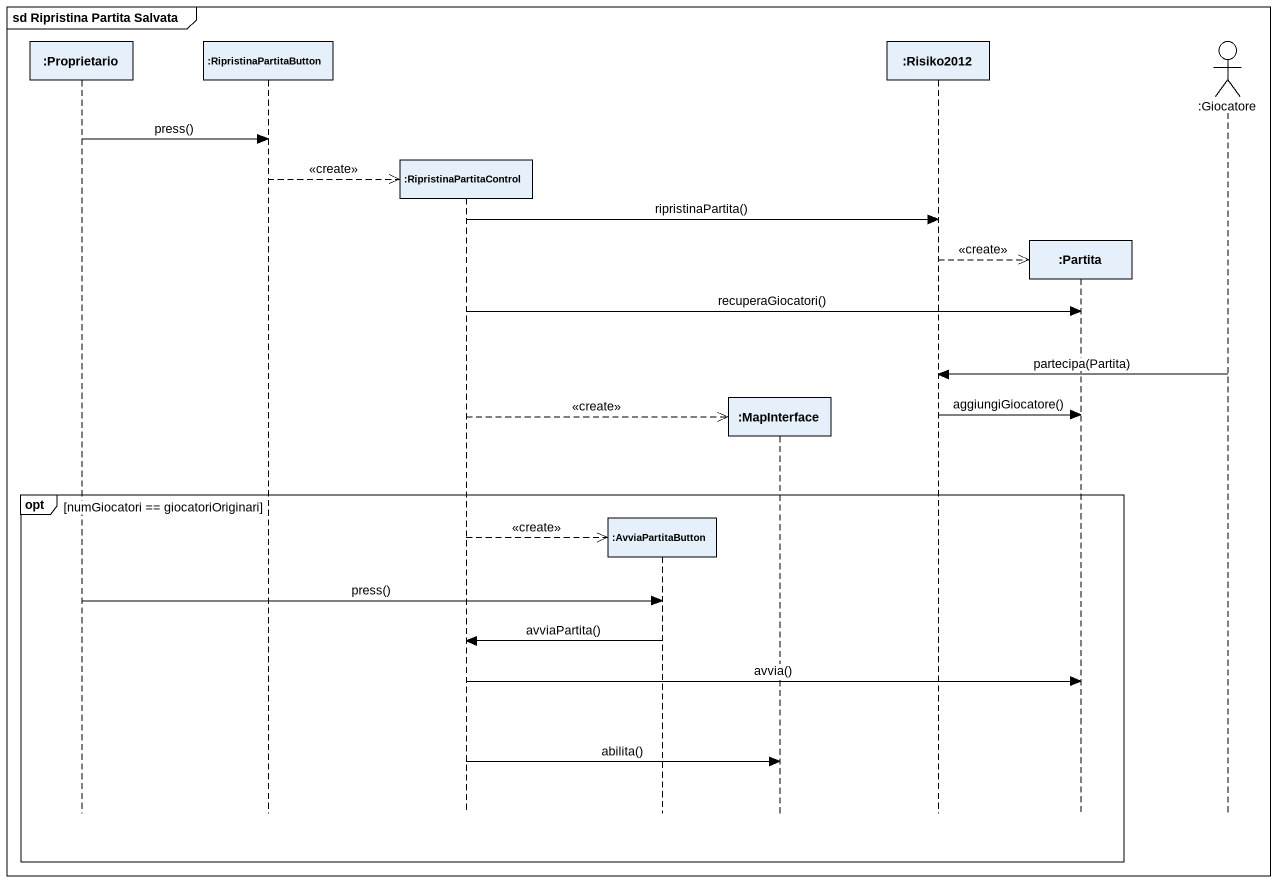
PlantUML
@startuml
mainframe sd Ripristina Partita Salvata
hide footbox
participant ":Proprietario" as Proprietario
participant ":RipristinaPartitaButton" as RipristinaPartitaButton
participant ":RipristinaPartitaControl" as RipristinaPartitaControl
participant ":AvviaPartitaButton" as AvviaPartitaButton
participant ":MapInterface" as MapInterface
participant ":Risiko2012" as Risiko2012
participant ":Partita" as Partita
actor ":Giocatore" as Giocatore

Proprietario -> RipristinaPartitaButton : press()
RipristinaPartitaButton -->> RipristinaPartitaControl ** : <<create>>
RipristinaPartitaControl -> Risiko2012 : ripristinaPartita()
Risiko2012 -->> Partita ** : <<create>>
RipristinaPartitaControl -> Partita : recuperaGiocatori()
Giocatore -> Risiko2012 : partecipa(Partita)
Risiko2012 -> Partita : aggiungiGiocatore()
RipristinaPartitaControl -->> MapInterface ** : <<create>>
opt numGiocatori == giocatoriOriginari
  RipristinaPartitaControl -->> AvviaPartitaButton ** : <<create>>
  Proprietario -> AvviaPartitaButton : press()
  AvviaPartitaButton -> RipristinaPartitaControl : avviaPartita()
  RipristinaPartitaControl -> Partita : avvia()
  RipristinaPartitaControl -> MapInterface : abilita()
end
@enduml
